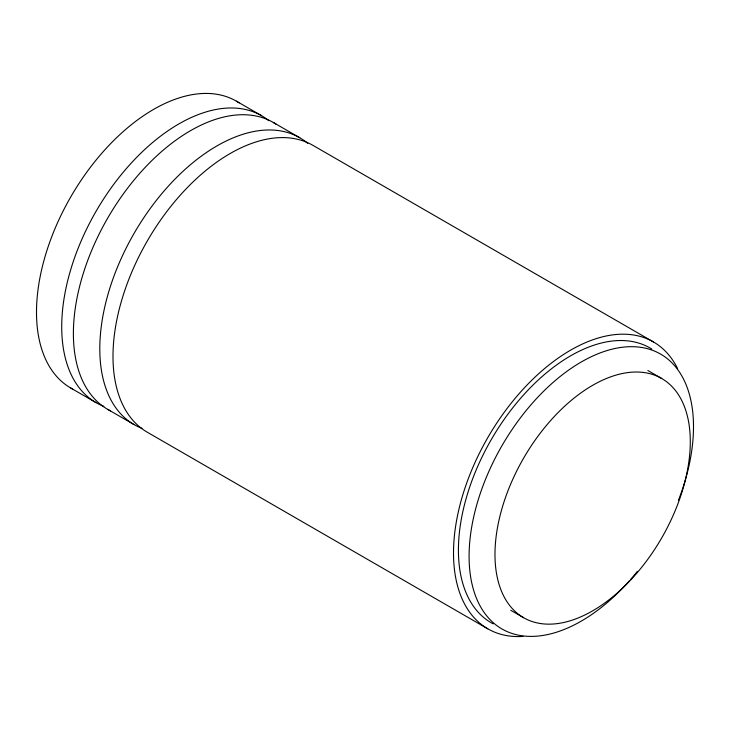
<?xml version="1.0" encoding="UTF-8"?>
<svg xmlns="http://www.w3.org/2000/svg" width="730" height="730" viewBox="0 0 730 730"><rect width="100%" height="100%" fill="white"/><g stroke="black" fill="none" stroke-linecap="round" stroke-linejoin="round"><path stroke-width="1.09" d="M236.429 101.178L261.65 115.742M273.321 122.485L299.729 137.724M653.441 341.941L312.924 145.352A165.628 95.621 -60 0 0 147.296 240.973A165.628 95.621 -60 0 0 147.296 432.224L487.813 628.822M647.857 370.502L661.681 378.487A138.098 79.734 -60 0 1 617.909 592.413A138.098 79.734 -60 0 1 498.307 523.355A138.098 79.734 -60 0 1 661.681 378.487M510.735 610.271L523.583 617.68M70.801 388.059L96.022 402.613M107.693 409.357L134.101 424.604M522.981 636.423A165.628 95.621 -60 0 1 487.813 437.571A165.628 95.621 -60 0 1 677.613 368.595M493.179 623.849A158.684 91.615 -60 0 1 491.29 439.57A158.684 91.615 -60 0 1 651.826 349.077M629.242 580.989A158.684 91.615 -60 0 1 469.892 571.344A158.684 91.615 -60 0 1 603.792 351.614A158.684 91.615 -60 0 1 678.471 500.214M637.399 571.353A158.684 91.615 -60 0 1 630.756 579.273M141.958 428.346A165.628 95.621 -60 0 1 134.575 232.532A165.628 95.621 -60 0 1 307.75 143.363M110.549 410.899A165.628 95.621 -60 0 1 107.693 218.106A165.628 95.621 -60 0 1 276.086 124.182M72.69 389.099A165.628 95.621 -60 0 1 71.275 195.996A165.628 95.621 -60 0 1 239.184 102.884M103.879 406.364A165.628 95.621 -60 0 1 96.022 211.362A165.628 95.621 -60 0 1 268.822 120.669"/></g></svg>
